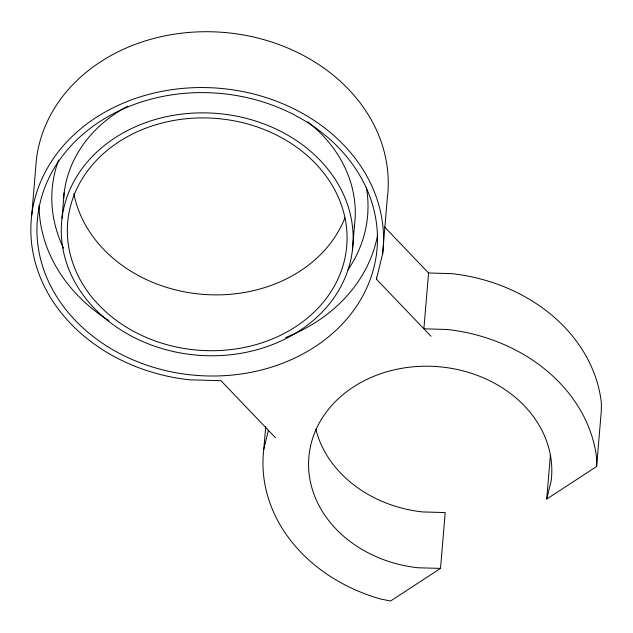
<?xml version="1.0" encoding="UTF-8"?>
<svg xmlns="http://www.w3.org/2000/svg" width="633" height="633" viewBox="0 0 633 633"><rect width="100%" height="100%" fill="white"/><g stroke="black" fill="none" stroke-linecap="round" stroke-linejoin="round"><path stroke-width="0.95" d="M550.425 455.008L546.722 499.089L596.634 466.505L596.666 458.514A167.413 138.959 4.8 0 0 447.048 329.469L423.881 328.812L428.565 272.981L384.5 226.915M275.553 437.791L220.941 380.686L189.425 379.8A176.544 146.54 4.8 0 1 31.745 214.959L36.437 159.128A176.544 146.54 4.8 0 1 229.676 32.995A176.544 146.54 4.8 0 1 387.349 197.836L382.656 253.659L376.421 279.2L431.041 336.297M62.002 218.298L64.131 192.915M315.867 429.356A121.758 101.058 4.8 0 0 422.615 511.931L445.213 512.572L440.528 568.402L390.616 600.986L381.193 599.158A167.413 138.959 4.8 0 1 263.811 449.074L265.702 426.547M352.407 250.328A146.104 121.275 4.8 0 0 147.347 122.034A146.104 121.275 4.8 0 0 121.86 330.576A146.104 121.275 4.8 0 0 352.407 250.328L354.543 224.952M376.421 279.2L376.588 277.238M596.634 466.505L601.326 410.675L601.35 402.683A167.413 138.959 4.8 0 0 451.74 273.638L428.565 272.981M263.811 449.074L268.392 430.305M546.722 499.089L551.193 480.771A121.758 101.058 4.8 0 0 442.451 367.093A121.758 101.058 4.8 0 0 309.181 454.083A121.758 101.058 4.8 0 0 417.922 567.761L440.528 568.402M31.745 214.959A176.544 146.54 4.8 0 1 224.984 88.826A176.544 146.54 4.8 0 1 382.656 253.659M344.938 217.831A140.02 116.219 4.8 0 1 201.207 294.21A140.02 116.219 4.8 0 1 73.824 193.508M366.42 187.613A158.282 131.379 4.8 0 1 347.96 269.864M63.569 248.168A158.282 131.379 4.8 0 1 58.592 160.086M307.836 121.908A146.104 121.275 4.8 0 1 354.29 226.828M63.601 198.596A146.104 121.275 4.8 0 1 127.739 106.154M377.569 235.183A170.459 141.483 4.8 0 1 285.594 337.555M108.931 320.717A170.459 141.483 4.8 0 1 39.064 205.551M107.634 346.615A170.459 141.483 4.8 0 0 376.611 252.994A170.459 141.483 4.8 0 0 137.369 103.321A170.459 141.483 4.8 0 0 107.634 346.615M125.413 326.565A140.02 116.219 4.8 0 0 346.362 249.655A140.02 116.219 4.8 0 0 149.839 126.711A140.02 116.219 4.8 0 0 125.413 326.565"/></g></svg>
